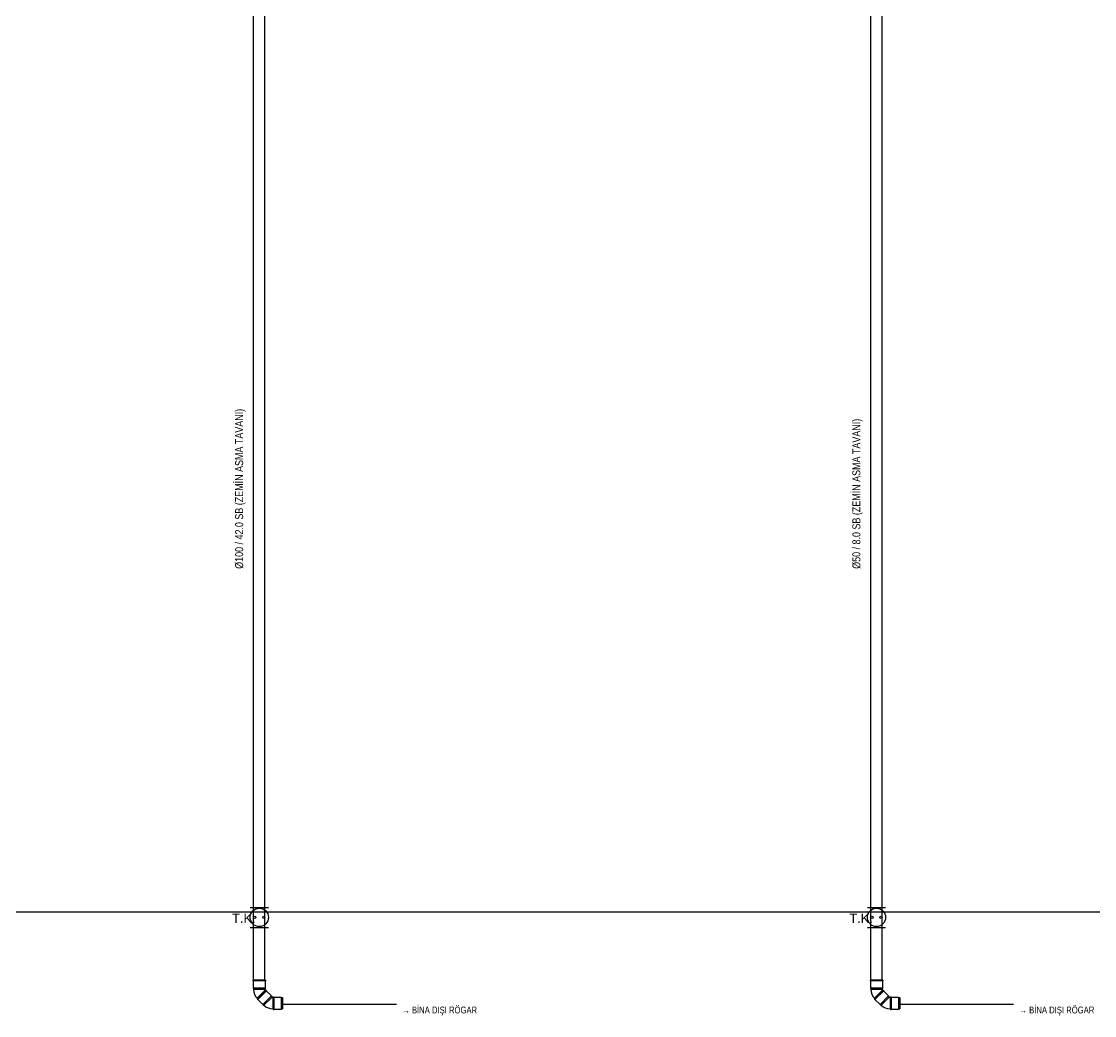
# Model space of a CAD drawing. Header units: centimetres. Extents: x 247996 to 314900, y -468471 to -440326.
# Drawn here: x 263112 to 264051, y -445941 to -445071 of the extents above; entities that cross this region are included whole.
import ezdxf
from ezdxf.enums import TextEntityAlignment as Align

# ---------------------------------------------------------------- set-up
doc = ezdxf.new("R2010")
doc.units = ezdxf.units.CM
doc.layers.add('SCOTT-MTY-PISSU-CAP', color=211, linetype='Continuous', lineweight=30)
for name, color, linetype in [('SCOTT-MTY-PVC', 43, 'Continuous'), ('SCOTT-MTY-ROGAR', 5, 'Continuous'), ('SCOTT-MTY-SEMA', 8, 'Continuous'), ('SCOTT-MTY-VANA', 1, 'Continuous')]:
    doc.layers.add(name, color=color, linetype=linetype)
doc.styles.add('MTYCAPLT', font='arial.ttf')
doc.styles.add('ROTAS', font='arial.ttf')

# ---------------------------------------------------------------- blocks, each defined once
blk = doc.blocks.new('MTY-TEMIZLEME KAPAGI KOLON')
at = {"layer": 'SCOTT-MTY-VANA', "color": 1, "ltscale": 75}
for p, q in [((-10, 11), (10, 11)), ((-10, -11), (10, -11))]:
    blk.add_line(p, q, dxfattribs=at)
for centre, radius in [((0, 0), 10), ((-5, 0), 1.25), ((5, 0), 1.25)]:
    blk.add_circle(centre, radius, dxfattribs=at)
at = {"layer": 'SCOTT-MTY-VANA', "color": 1, "ltscale": 75, "style": 'MTYCAPLT'}
blk.add_attdef('TK', (-29.6, -6), '', height=10, dxfattribs=at)
blk = doc.blocks.new('PVC DIRSEK')
at = {"layer": 'SCOTT-MTY-PVC', "color": 43}
for p, q in [((-5.5, 0), (-5.5, -0.6)), ((5.5, 0), (-5.5, 0)), ((5.5, -0.6), (-5.5, -0.6)), ((-5.3, -0.6), (-5.3, -6.85)), ((5.3, -6.85), (-5.3, -6.85)), ((-5.3, -6.85), (-5, -7.99)), ((5, -7.99), (-5, -7.99)), ((5.29, -8.7), (-1.78, -15.77)), ((5.58, -8.98), (-1.56, -16.12)), ((6.31, -9.1), (-1.33, -16.73)), ((6.17, -9.24), (-1.33, -16.73)), ((5.3, -6.85), (5, -7.99)), ((5.29, -8.7), (5.58, -8.98)), ((5.3, -0.6), (5.3, -6.85)), ((5.5, 0), (5.5, -0.6)), ((5.88, -8.67), (5.51, -9.04)), ((5.88, -8.67), (5.58, -8.98)), ((5.88, -8.67), (6.31, -9.1)), ((5.88, -8.67), (6.31, -9.1)), ((6.31, -9.1), (6.17, -9.24)), ((6.17, -9.24), (10.59, -13.66)), ((-1.5, -16.05), (-1.89, -16.45)), ((-1.56, -16.12), (-1.89, -16.45)), ((-1.89, -16.45), (-1.47, -16.88)), ((-1.89, -16.45), (-1.47, -16.88)), ((-1.78, -15.77), (-1.5, -16.05)), ((-1.33, -16.73), (-1.47, -16.88)), ((-1.33, -16.73), (-1.47, -16.88)), ((-1.33, -16.73), (3.09, -21.15)), ((10.59, -13.66), (3.09, -21.15)), ((11.18, -14.68), (4.11, -21.75)), ((10.59, -13.66), (11.18, -14.68)), ((11.89, -14.97), (11.89, -24.97)), ((11.89, -14.97), (12.29, -14.97)), ((12.29, -14.53), (12.29, -14.97)), ((12.29, -14.53), (12.89, -14.53)), ((12.29, -14.97), (12.29, -25.03)), ((12.89, -14.53), (12.89, -14.73)), ((12.89, -14.73), (12.89, -25.33)), ((12.89, -14.73), (19.14, -14.73)), ((19.14, -14.73), (20.28, -15.07)), ((19.14, -14.73), (19.14, -25.33)), ((20.28, -15.07), (20.28, -25)), ((3.09, -21.15), (4.11, -21.75)), ((11.89, -24.97), (12.29, -24.97)), ((12.29, -24.97), (12.29, -25.53)), ((12.29, -25.53), (12.89, -25.53)), ((12.89, -25.33), (19.14, -25.33)), ((12.89, -25.33), (12.89, -25.53)), ((19.14, -25.33), (20.28, -25))]:
    blk.add_line(p, q, dxfattribs=at)
for centre, radius, start, end in [((6, -7.99), 11, 180, 225), ((6, -7.99), 1, 180, 225), ((11.89, -13.97), 1, 225, 270), ((11.89, -13.97), 11, 225, 270)]:
    blk.add_arc(centre, radius, start, end, dxfattribs=at)

msp = doc.modelspace()

# ---------------------------------------------------------------- linework, layer by layer
at = {"layer": 'SCOTT-MTY-PVC'}
for p, q in [((263315, -445910), (263315, -441990)), ((263325, -445910), (263325, -441990)), ((263855, -445910), (263855, -441990)), ((263865, -445910), (263865, -441990)), ((263340, -445931), (263440, -445931)), ((263880, -445931), (263980, -445931))]:
    msp.add_line(p, q, dxfattribs=at)
at = {"layer": 'SCOTT-MTY-SEMA'}
msp.add_lwpolyline([(258900, -445850), (276550, -445850)], dxfattribs=at)

# ---------------------------------------------------------------- block references
at = {"layer": 'SCOTT-MTY-PISSU-CAP'}
ref = msp.add_blockref('MTY-TEMIZLEME KAPAGI KOLON', (263320, -445855), dxfattribs=dict(at, xscale=0.8, yscale=0.8))
ref.add_attrib('TK', 'T.K.', (263296.32, -445859.77), dxfattribs={"height": 8, "style": 'MTYCAPLT'})
ref = msp.add_blockref('MTY-TEMIZLEME KAPAGI KOLON', (263860, -445855), dxfattribs=dict(at, xscale=0.8, yscale=0.8))
ref.add_attrib('TK', 'T.K.', (263836.32, -445859.77), dxfattribs={"height": 8, "style": 'MTYCAPLT'})
at = {"layer": 'SCOTT-MTY-PVC'}
for p in [(263320, -445910), (263860, -445910)]:
    msp.add_blockref('PVC DIRSEK', p, dxfattribs=at)

# ---------------------------------------------------------------- texts
at = {"layer": 'SCOTT-MTY-PISSU-CAP', "style": 'ROTAS', "width": 0.8}
for s, p in [('Ø100 / 42.0 SB (ZEMİN ASMA TAVANI)', (263308, -445550)), ('Ø50 / 8.0 SB (ZEMİN ASMA TAVANI)', (263848, -445550))]:
    msp.add_text(s, height=7, rotation=90, dxfattribs=at).set_placement(p, align=Align.BOTTOM_LEFT)
at = {"layer": 'SCOTT-MTY-ROGAR', "style": 'ROTAS', "width": 0.8}
for p in [(263445, -445936), (263985, -445936)]:
    msp.add_text('→ BİNA DIŞI RÖGAR', height=6, dxfattribs=at).set_placement(p, align=Align.MIDDLE_LEFT)

doc.saveas('drawing.dxf')
